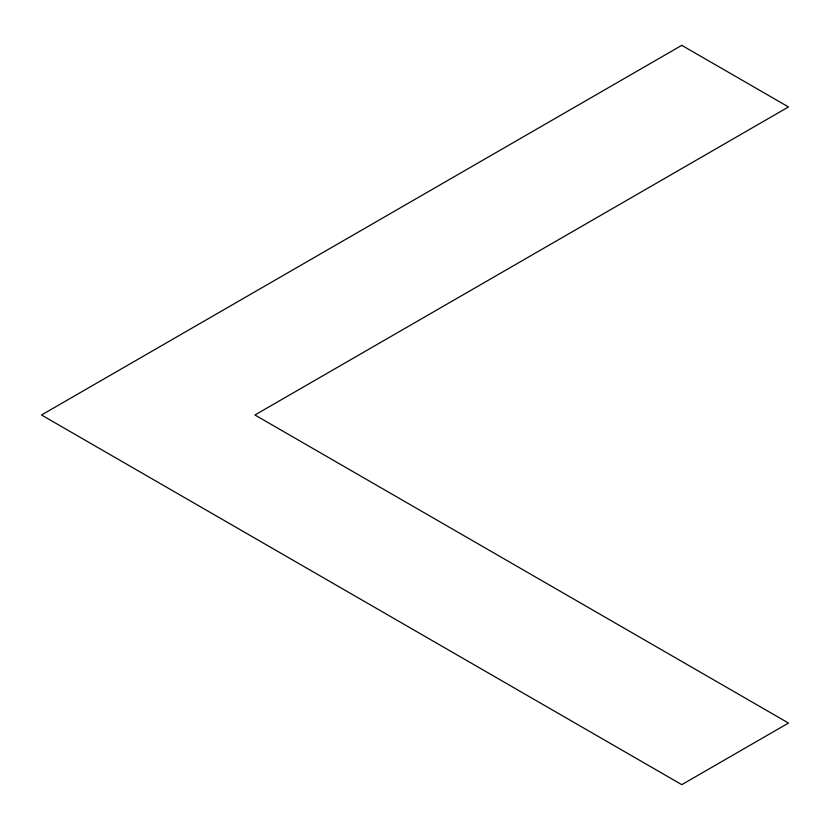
<?xml version="1.0" encoding="UTF-8"?>
<svg xmlns="http://www.w3.org/2000/svg" width="830" height="830" viewBox="0 0 830 830"><rect width="100%" height="100%" fill="white"/><g stroke="black" fill="none" stroke-linecap="round" stroke-linejoin="round"><path stroke-width="1.25" d="M681.783 45.339L41.5 415L681.783 784.661L788.5 723.055L254.924 415L788.5 106.946L681.783 45.339"/></g></svg>
